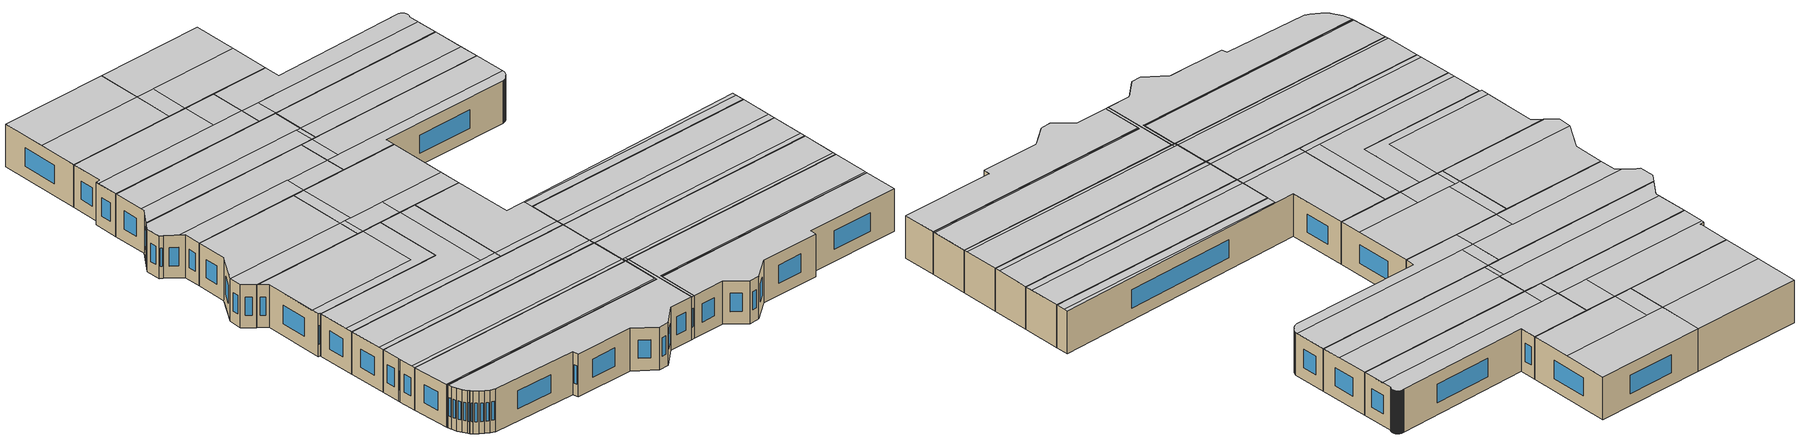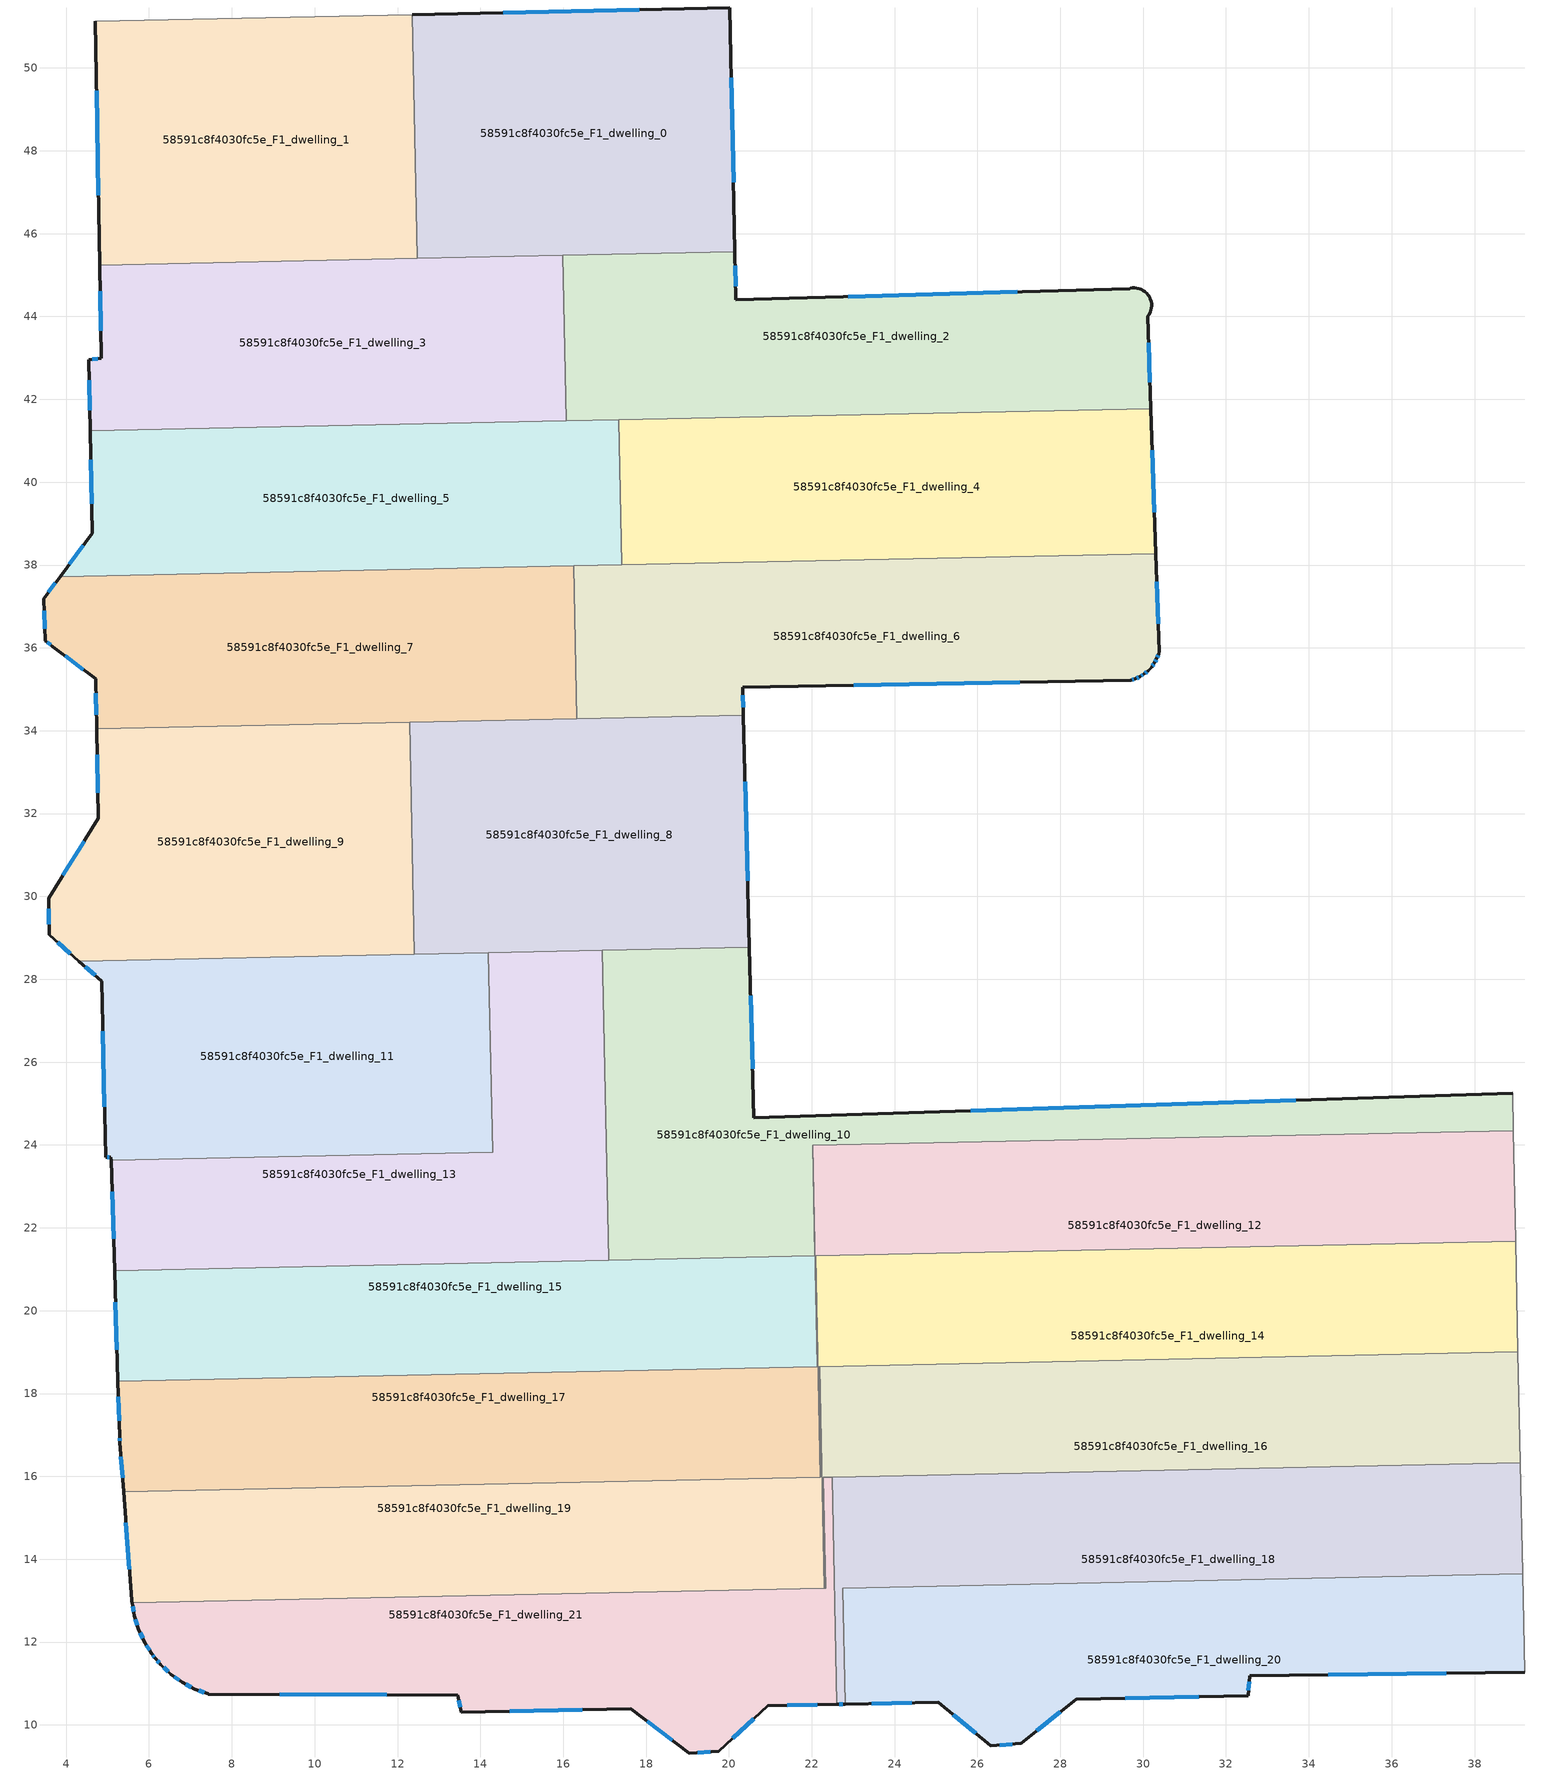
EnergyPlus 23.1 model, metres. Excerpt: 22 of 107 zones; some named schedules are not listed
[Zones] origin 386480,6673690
58591c8f4030fc5e_F1_dwelling_0
 floor to 58591c8f4030fc5e_F0_dwelling_0 (EU_floor_Construction): 20.02,51.45 20.15,45.56 12.48,45.4 12.36,51.29 z3
 wall outside (EU_wall_Construction): 20.15,45.56 20.02,51.45 12.36,51.29 z3:6
 wall to 58591c8f4030fc5e_F1_dwelling_1 (EU_wall_Construction): 12.36,51.29 12.48,45.4 z3:6
 wall to 58591c8f4030fc5e_F1_dwelling_2 (EU_wall_Construction): 15.99,45.47 20.15,45.56 z3:6
 wall to 58591c8f4030fc5e_F1_dwelling_3 (EU_wall_Construction): 12.48,45.4 15.99,45.47 z3:6
 window (EU_Window_Construction): 17.83,51.4 14.55,51.33 / 20.11,47.24 20.06,49.76 z3.86:5.14
 ceiling to 58591c8f4030fc5e_F2_dwelling_0 (EU_floor_Construction): 20.09,48.36 20.02,51.45 12.36,51.29 12.42,48.2 z6
 ceiling to 58591c8f4030fc5e_F2_dwelling_1 (EU_floor_Construction): 20.15,45.56 20.09,48.36 13.7,48.23 13.75,45.43 z6
 ceiling to 58591c8f4030fc5e_F2_dwelling_2 (EU_floor_Construction): 13.75,45.43 13.7,48.23 12.42,48.2 12.48,45.4 z6
58591c8f4030fc5e_F1_dwelling_1
 floor to 58591c8f4030fc5e_F0_dwelling_1 (EU_floor_Construction): 12.36,51.29 12.48,45.4 4.81,45.24 4.7,51.13 z3
 wall outside (EU_wall_Construction): 4.7,51.13 4.81,45.24 z3:6
 wall adiabatic (EU_wall_Construction): 12.36,51.29 4.7,51.13 z3:6
 wall to 58591c8f4030fc5e_F1_dwelling_3 (EU_wall_Construction): 4.81,45.24 12.48,45.4 z3:6
 window (EU_Window_Construction): 4.73,49.45 4.78,46.92 z3.86:5.14
 ceiling to 58591c8f4030fc5e_F2_dwelling_0 (EU_floor_Construction): 12.42,48.2 12.36,51.29 4.7,51.13 4.76,48.04 z6
 ceiling to 58591c8f4030fc5e_F2_dwelling_2 (EU_floor_Construction): 12.48,45.4 12.42,48.2 4.76,48.04 4.81,45.24 z6
58591c8f4030fc5e_F1_dwelling_10
 floor to 58591c8f4030fc5e_F0_dwelling_10 (EU_floor_Construction): 38.92,25.25 38.94,24.34 22.02,23.99 22.07,21.32 17.1,21.22 16.95,28.7 20.5,28.78 20.6,24.66 z3
 wall outside (EU_wall_Construction): 38.92,25.25 20.6,24.66 20.5,28.78 z3:6
 wall adiabatic (EU_wall_Construction): 38.94,24.34 38.92,25.25 z3:6
 wall to 58591c8f4030fc5e_F1_dwelling_15 (EU_wall_Construction): 17.1,21.22 22.07,21.32 22.02,23.99 z3:6
 wall to 58591c8f4030fc5e_F1_dwelling_13 (EU_wall_Construction): 16.95,28.7 17.1,21.22 z3:6
 wall to 58591c8f4030fc5e_F1_dwelling_12 (EU_wall_Construction): 22.02,23.99 38.94,24.34 z3:6
 wall to 58591c8f4030fc5e_F1_dwelling_8 (EU_wall_Construction): 20.5,28.78 16.95,28.7 z3:6
 window (EU_Window_Construction): 33.69,25.08 25.84,24.83 / 20.57,25.83 20.53,27.6 z3.86:5.14
 ceiling to 58591c8f4030fc5e_F2_dwelling_9 (EU_floor_Construction): 38.92,24.97 38.92,25.25 20.6,24.66 20.5,28.78 16.95,28.7 17.09,21.73 22.05,21.83 21.99,24.62 z6
 ceiling to 58591c8f4030fc5e_F2_dwelling_11 (EU_floor_Construction): 38.94,24.34 38.92,24.97 22,24.62 22.03,23.39 22.02,23.99 z6
 ceiling to 58591c8f4030fc5e_F2_dwelling_14 (EU_floor_Construction): 22.07,21.32 22,24.62 21.99,24.62 22.05,21.83 17.09,21.73 17.1,21.22 z6
58591c8f4030fc5e_F1_dwelling_11
 floor to 58591c8f4030fc5e_F0_dwelling_11 (EU_floor_Construction): 14.2,28.64 14.3,23.83 5.09,23.64 5.08,23.7 4.95,23.71 4.86,27.95 4.31,28.44 z3
 wall outside (EU_wall_Construction): 4.31,28.44 4.86,27.95 4.95,23.71 5.08,23.7 5.09,23.64 z3:6
 wall to 58591c8f4030fc5e_F1_dwelling_13 (EU_wall_Construction): 5.09,23.64 14.3,23.83 14.2,28.64 z3:6
 wall to 58591c8f4030fc5e_F1_dwelling_9 (EU_wall_Construction): 12.41,28.61 4.31,28.44 z3:6
 wall to 58591c8f4030fc5e_F1_dwelling_8 (EU_wall_Construction): 14.2,28.64 12.41,28.61 z3:6
 window (EU_Window_Construction): 4.99,23.71 5.05,23.7 / 4.89,26.74 4.93,24.92 / 4.47,28.3 4.7,28.09 z3.86:5.14
 ceiling to 58591c8f4030fc5e_F2_dwelling_10 (EU_floor_Construction): 12.88,24.43 12.79,28.62 4.31,28.44 4.86,27.95 4.94,24.27 z6
 ceiling to 58591c8f4030fc5e_F2_dwelling_12 (EU_floor_Construction): 14.3,23.83 14.2,28.64 12.79,28.62 12.88,24.43 4.94,24.27 4.95,23.71 5.08,23.7 5.09,23.64 z6
58591c8f4030fc5e_F1_dwelling_12
 floor to 58591c8f4030fc5e_F0_dwelling_12 (EU_floor_Construction): 38.94,24.34 38.99,21.67 22.09,21.32 22.14,18.65 22.03,23.99 z3
 wall to 58591c8f4030fc5e_F1_dwelling_17 (EU_wall_Construction): 22.14,18.65 22.09,21.32 22.1,21.32 z3:6
 wall to 58591c8f4030fc5e_F1_dwelling_15 (EU_wall_Construction): 22.03,23.99 22.14,18.65 z3:6
 wall adiabatic (EU_wall_Construction): 38.99,21.67 38.94,24.34 z3:6
 wall to 58591c8f4030fc5e_F1_dwelling_14 (EU_wall_Construction): 22.1,21.32 38.99,21.67 z3:6
 ceiling to 58591c8f4030fc5e_F2_dwelling_11 (EU_floor_Construction): 38.98,22.18 38.94,24.34 22.03,23.99 22.13,19.03 22.1,20.43 22.08,21.83 z6
 ceiling to 58591c8f4030fc5e_F2_dwelling_13 (EU_floor_Construction): 38.99,21.67 38.98,22.18 22.09,21.83 22.1,21.32 z6
58591c8f4030fc5e_F1_dwelling_13
 floor to 58591c8f4030fc5e_F0_dwelling_13 (EU_floor_Construction): 16.95,28.7 17.1,21.22 5.17,20.97 5.09,23.64 14.3,23.83 14.2,28.64 z3
 wall outside (EU_wall_Construction): 5.09,23.64 5.17,20.97 z3:6
 wall to 58591c8f4030fc5e_F1_dwelling_15 (EU_wall_Construction): 5.17,20.97 17.1,21.22 z3:6
 wall to 58591c8f4030fc5e_F1_dwelling_8 (EU_wall_Construction): 16.95,28.7 14.2,28.64 z3:6
 window (EU_Window_Construction): 5.11,22.87 5.14,21.73 z3.86:5.14
 ceiling to 58591c8f4030fc5e_F2_dwelling_12 (EU_floor_Construction): 15.92,21.7 15.78,28.68 14.2,28.64 14.3,23.83 5.09,23.64 5.15,21.48 z6
 ceiling to 58591c8f4030fc5e_F2_dwelling_9 (EU_floor_Construction): 17.09,21.73 16.95,28.7 15.78,28.68 15.92,21.7 z6
 ceiling to 58591c8f4030fc5e_F2_dwelling_14 (EU_floor_Construction): 17.1,21.22 17.09,21.73 5.15,21.48 5.17,20.97 z6
58591c8f4030fc5e_F1_dwelling_14
 floor to 58591c8f4030fc5e_F0_dwelling_14 (EU_floor_Construction): 38.99,21.67 39.05,19 22.2,18.65 22.16,18.65 22.21,15.98 22.1,21.32 z3
 wall to 58591c8f4030fc5e_F1_dwelling_16 (EU_wall_Construction): 22.2,18.65 39.05,19 z3:6
 wall to 58591c8f4030fc5e_F1_dwelling_19 (EU_wall_Construction): 22.22,15.98 22.16,18.65 22.2,18.65 z3:6
 wall to 58591c8f4030fc5e_F1_dwelling_17 (EU_wall_Construction): 22.1,21.32 22.21,15.98 z3:6
 wall adiabatic (EU_wall_Construction): 39.05,19 38.99,21.67 z3:6
 ceiling to 58591c8f4030fc5e_F2_dwelling_13 (EU_floor_Construction): 39.04,19.38 38.99,21.67 22.1,21.32 22.19,17 22.19,17.34 22.15,19.03 z6
 ceiling to 58591c8f4030fc5e_F2_dwelling_15 (EU_floor_Construction): 39.05,19 39.04,19.38 22.18,19.03 22.19,18.65 z6
 ceiling to 58591c8f4030fc5e_F2_dwelling_18 (EU_floor_Construction): 22.19,17.34 22.16,18.65 22.19,18.65 22.18,19.03 22.15,19.03 z6
58591c8f4030fc5e_F1_dwelling_15
 floor to 58591c8f4030fc5e_F0_dwelling_15 (EU_floor_Construction): 22.02,23.99 22.14,18.65 5.25,18.3 5.17,20.97 22.07,21.32 z3
 wall outside (EU_wall_Construction): 5.17,20.97 5.25,18.3 z3:6
 wall to 58591c8f4030fc5e_F1_dwelling_17 (EU_wall_Construction): 5.25,18.3 22.14,18.65 z3:6
 window (EU_Window_Construction): 5.19,20.21 5.23,19.06 z3.86:5.14
 ceiling to 58591c8f4030fc5e_F2_dwelling_14 (EU_floor_Construction): 22.12,19.03 22.07,21.32 5.17,20.97 5.24,18.68 z6
 ceiling adiabatic (EU_roof_Construction): 22.14,18.65 22.12,19.03 5.24,18.68 5.25,18.3 z6
58591c8f4030fc5e_F1_dwelling_16
 floor to 58591c8f4030fc5e_F0_dwelling_16 (EU_floor_Construction): 39.05,19 39.1,16.33 22.28,15.98 22.34,13.3 22.31,13.3 22.2,18.65 z3
 wall to 58591c8f4030fc5e_F1_dwelling_21 (EU_wall_Construction): 22.31,13.3 22.34,13.3 22.28,15.98 22.49,15.98 z3:6
 wall to 58591c8f4030fc5e_F1_dwelling_19 (EU_wall_Construction): 22.2,18.65 22.31,13.3 z3:6
 wall adiabatic (EU_wall_Construction): 39.1,16.33 39.05,19 z3:6
 wall to 58591c8f4030fc5e_F1_dwelling_18 (EU_wall_Construction): 22.49,15.98 39.1,16.33 z3:6
 ceiling to 58591c8f4030fc5e_F2_dwelling_15 (EU_floor_Construction): 39.1,16.58 39.05,19 22.2,18.65 22.3,13.42 22.33,13.42 22.27,16.24 z6
 ceiling to 58591c8f4030fc5e_F2_dwelling_17 (EU_floor_Construction): 39.1,16.33 39.1,16.58 22.47,16.24 22.48,15.98 z6
 ceiling to 58591c8f4030fc5e_F2_dwelling_20 (EU_floor_Construction): 22.34,13.3 22.28,15.98 22.48,15.98 22.47,16.24 22.27,16.24 22.33,13.42 22.3,13.42 22.31,13.3 z6
58591c8f4030fc5e_F1_dwelling_17
 floor to 58591c8f4030fc5e_F0_dwelling_17 (EU_floor_Construction): 22.1,21.32 22.21,15.98 5.39,15.63 5.3,16.82 5.29,16.96 5.25,18.3 22.14,18.65 22.09,21.32 z3
 wall outside (EU_wall_Construction): 5.25,18.3 5.29,16.96 5.3,16.82 5.39,15.63 z3:6
 wall to 58591c8f4030fc5e_F1_dwelling_19 (EU_wall_Construction): 5.39,15.63 22.21,15.98 z3:6
 window (EU_Window_Construction): 5.32,16.48 5.36,15.97 / 5.29,16.92 5.3,16.86 / 5.26,17.92 5.28,17.35 z3.86:5.14
 ceiling to 58591c8f4030fc5e_F2_dwelling_16 (EU_floor_Construction): 22.2,16.23 22.09,21.32 22.14,18.65 5.25,18.3 5.3,16.82 5.37,15.88 z6
 ceiling to 58591c8f4030fc5e_F2_dwelling_18 (EU_floor_Construction): 22.21,15.98 22.2,16.23 5.37,15.88 5.39,15.63 z6
 roof outside (EU_roof_Construction): 22.2,16.23 22.1,21.32 22.09,21.32 z6
58591c8f4030fc5e_F1_dwelling_18
 floor to 58591c8f4030fc5e_F0_dwelling_18 (EU_floor_Construction): 39.1,16.33 39.16,13.65 22.74,13.3 22.8,10.5 22.6,10.5 22.49,15.98 z3
 wall outside (EU_wall_Construction): 22.6,10.5 22.8,10.5 z3:6
 wall to 58591c8f4030fc5e_F1_dwelling_20 (EU_wall_Construction): 22.8,10.5 22.74,13.3 39.16,13.65 z3:6
 wall to 58591c8f4030fc5e_F1_dwelling_21 (EU_wall_Construction): 22.49,15.98 22.6,10.5 z3:6
 wall adiabatic (EU_wall_Construction): 39.16,13.65 39.1,16.33 z3:6
 window (EU_Window_Construction): 22.66,10.5 22.75,10.5 z3.86:5.14
 ceiling to 58591c8f4030fc5e_F2_dwelling_17 (EU_floor_Construction): 39.16,13.78 39.1,16.33 22.49,15.98 22.6,10.5 22.66,10.5 22.79,10.5 22.72,13.43 z6
 ceiling to 58591c8f4030fc5e_F2_dwelling_19 (EU_floor_Construction): 39.16,13.65 39.16,13.78 22.72,13.43 22.79,10.5 22.8,10.5 22.74,13.3 z6
58591c8f4030fc5e_F1_dwelling_19
 floor to 58591c8f4030fc5e_F0_dwelling_19 (EU_floor_Construction): 22.2,18.65 22.31,13.3 5.59,12.95 5.59,12.98 5.59,13.01 5.39,15.63 22.22,15.98 22.16,18.65 z3
 wall outside (EU_wall_Construction): 5.39,15.63 5.59,13.01 5.59,12.98 5.59,12.95 z3:6
 wall to 58591c8f4030fc5e_F1_dwelling_21 (EU_wall_Construction): 5.59,12.95 22.31,13.3 z3:6
 window (EU_Window_Construction): 5.44,14.88 5.53,13.76 z3.86:5.14
 ceiling to 58591c8f4030fc5e_F2_dwelling_18 (EU_floor_Construction): 22.3,13.42 22.19,18.65 22.16,18.65 22.22,15.98 5.39,15.63 5.58,13.08 z6
 ceiling to 58591c8f4030fc5e_F2_dwelling_20 (EU_floor_Construction): 22.31,13.3 22.3,13.42 5.58,13.08 5.59,13.01 5.59,12.98 5.59,12.95 z6
58591c8f4030fc5e_F1_dwelling_2
 floor to 58591c8f4030fc5e_F0_dwelling_2 (EU_floor_Construction): 29.91,44.67 29.96,44.65 30.01,44.63 30.05,44.59 30.09,44.56 30.12,44.51 30.14,44.5 30.15,44.47 30.18,44.42 30.19,44.37 30.2,44.31 30.2,44.26 30.2,44.2 30.19,44.15 30.17,44.1 30.14,44.05 30.11,44 30.18,41.78 16.07,41.48 15.99,45.47 20.15,45.56 20.17,44.4 29.67,44.67 29.69,44.68 29.74,44.69 29.8,44.69 29.85,44.68 z3
 wall outside (EU_wall_Construction): 30.18,41.78 30.11,44 30.14,44.05 30.17,44.1 30.19,44.15 30.2,44.2 30.2,44.26 30.2,44.31 30.19,44.37 30.18,44.42 30.15,44.47 30.14,44.5 30.12,44.51 30.09,44.56 30.05,44.59 30.01,44.63 29.96,44.65 29.91,44.67 29.85,44.68 29.8,44.69 29.74,44.69 29.69,44.68 29.67,44.67 20.17,44.4 20.15,45.56 z3:6
 wall to 58591c8f4030fc5e_F1_dwelling_3 (EU_wall_Construction): 15.99,45.47 16.07,41.48 z3:6
 wall to 58591c8f4030fc5e_F1_dwelling_4 (EU_wall_Construction): 17.34,41.51 30.18,41.78 z3:6
 wall to 58591c8f4030fc5e_F1_dwelling_5 (EU_wall_Construction): 16.07,41.48 17.34,41.51 z3:6
 window (EU_Window_Construction): 26.96,44.6 22.89,44.48 / 30.16,42.41 30.13,43.37 / 20.16,44.73 20.15,45.23 z3.86:5.14
 ceiling to 58591c8f4030fc5e_F2_dwelling_1 (EU_floor_Construction): 30.13,43.29 30.11,44 30.14,44.05 30.17,44.1 30.19,44.15 30.2,44.2 30.2,44.26 30.2,44.31 30.19,44.37 30.18,44.42 30.15,44.47 30.14,44.5 30.12,44.51 30.09,44.56 30.05,44.59 30.01,44.63 29.96,44.65 29.91,44.67 29.85,44.68 29.8,44.69 29.74,44.69 29.69,44.68 29.67,44.67 20.17,44.4 20.15,45.56 15.99,45.47 16.04,43 z6
 ceiling to 58591c8f4030fc5e_F2_dwelling_3 (EU_floor_Construction): 30.18,41.78 30.13,43.29 17.36,43.02 17.39,41.51 z6
 ceiling to 58591c8f4030fc5e_F2_dwelling_4 (EU_floor_Construction): 17.39,41.51 17.36,43.02 16.04,43 16.07,41.48 z6
58591c8f4030fc5e_F1_dwelling_20
 floor to 58591c8f4030fc5e_F0_dwelling_20 (EU_floor_Construction): 39.16,13.65 39.21,11.28 32.57,11.18 32.53,10.7 28.39,10.62 27.05,9.55 26.33,9.5 25.06,10.55 22.8,10.5 22.74,13.3 z3
 wall outside (EU_wall_Construction): 22.8,10.5 25.06,10.55 26.33,9.5 27.05,9.55 28.39,10.62 32.53,10.7 32.57,11.18 39.21,11.28 z3:6
 wall adiabatic (EU_wall_Construction): 39.21,11.28 39.16,13.65 z3:6
 window (EU_Window_Construction): 34.47,11.21 37.31,11.25 / 32.54,10.84 32.56,11.05 / 29.57,10.64 31.35,10.68 / 27.43,9.86 28,10.31 / 26.53,9.51 26.85,9.54 / 25.42,10.25 25.96,9.8 / 23.45,10.52 24.41,10.54 z3.86:5.14
 ceiling to 58591c8f4030fc5e_F2_dwelling_19 (EU_floor_Construction): 39.21,11.28 39.16,13.65 22.74,13.3 22.8,10.5 25.06,10.55 26.33,9.5 27.05,9.55 28.39,10.62 32.53,10.7 32.57,11.18 z6
58591c8f4030fc5e_F1_dwelling_21
 floor to 58591c8f4030fc5e_F0_dwelling_21 (EU_floor_Construction): 22.49,15.98 22.6,10.5 20.93,10.46 19.75,9.36 19.04,9.32 17.63,10.39 13.53,10.31 13.46,10.72 7.43,10.75 7.11,10.87 6.81,11.03 6.53,11.22 6.28,11.46 6.16,11.59 6.15,11.61 6.07,11.72 5.89,12.01 5.74,12.32 5.64,12.64 5.59,12.95 22.34,13.3 22.28,15.98 z3
 wall outside (EU_wall_Construction): 5.59,12.95 5.64,12.64 5.74,12.32 5.89,12.01 6.07,11.72 6.15,11.61 6.16,11.59 6.28,11.46 6.53,11.22 6.81,11.03 7.11,10.87 7.43,10.75 13.46,10.72 13.53,10.31 17.63,10.39 19.04,9.32 19.75,9.36 20.93,10.46 22.6,10.5 z3:6
 window (EU_Window_Construction): 5.61,12.86 5.63,12.73 / 21.41,10.47 22.13,10.49 / 20.09,9.68 20.6,10.15 / 19.24,9.33 19.55,9.35 / 18.03,10.09 18.64,9.63 / 14.7,10.33 16.46,10.37 / 13.48,10.6 13.51,10.43 / 9.15,10.74 11.73,10.73 / 7.2,10.83 7.34,10.78 / 6.89,10.98 7.02,10.91 / 6.61,11.17 6.73,11.08 / 6.35,11.39 6.46,11.29 / 6.19,11.55 6.25,11.49 / 6.09,11.69 6.13,11.64 / 5.94,11.92 6.01,11.8 / 5.78,12.23 5.84,12.09 / 5.67,12.55 5.72,12.41 z3.86:5.14
 ceiling to 58591c8f4030fc5e_F2_dwelling_20 (EU_floor_Construction): 22.59,10.5 22.48,15.98 22.28,15.98 22.34,13.3 5.59,12.95 5.64,12.64 5.74,12.32 5.89,12.01 6.07,11.72 6.16,11.59 6.28,11.46 6.53,11.22 6.81,11.03 7.11,10.87 7.43,10.75 13.46,10.72 13.53,10.31 17.63,10.39 19.04,9.32 19.75,9.36 20.93,10.46 z6
 ceiling to 58591c8f4030fc5e_F2_dwelling_17 (EU_floor_Construction): 22.6,10.5 22.49,15.98 22.48,15.98 22.59,10.5 z6
58591c8f4030fc5e_F1_dwelling_3
 floor to 58591c8f4030fc5e_F0_dwelling_3 (EU_floor_Construction): 15.99,45.47 16.07,41.48 4.59,41.24 4.55,42.95 4.85,42.99 4.85,43.01 4.81,45.24 z3
 wall outside (EU_wall_Construction): 4.81,45.24 4.85,43.01 4.85,42.99 4.55,42.95 4.59,41.24 z3:6
 wall to 58591c8f4030fc5e_F1_dwelling_5 (EU_wall_Construction): 4.59,41.24 16.07,41.48 z3:6
 window (EU_Window_Construction): 4.82,44.6 4.84,43.65 / 4.56,42.47 4.57,41.73 / 4.77,42.98 4.64,42.97 z3.86:5.14
 ceiling to 58591c8f4030fc5e_F2_dwelling_4 (EU_floor_Construction): 16.07,41.48 16.04,43 4.55,42.76 4.59,41.24 z6
 ceiling to 58591c8f4030fc5e_F2_dwelling_2 (EU_floor_Construction): 13.8,42.95 13.75,45.43 4.81,45.24 4.85,43.01 4.85,42.99 4.55,42.95 4.55,42.76 z6
 ceiling to 58591c8f4030fc5e_F2_dwelling_1 (EU_floor_Construction): 16.04,43 15.99,45.47 13.75,45.43 13.8,42.95 z6
58591c8f4030fc5e_F1_dwelling_4
 floor to 58591c8f4030fc5e_F0_dwelling_4 (EU_floor_Construction): 30.18,41.78 30.31,38.27 17.41,38 17.34,41.51 z3
 wall outside (EU_wall_Construction): 30.31,38.27 30.18,41.78 z3:6
 wall to 58591c8f4030fc5e_F1_dwelling_5 (EU_wall_Construction): 17.34,41.51 17.41,38 z3:6
 wall to 58591c8f4030fc5e_F1_dwelling_6 (EU_wall_Construction): 17.41,38 30.31,38.27 z3:6
 window (EU_Window_Construction): 30.27,39.27 30.22,40.78 z3.86:5.14
 ceiling to 58591c8f4030fc5e_F2_dwelling_3 (EU_floor_Construction): 30.26,39.6 30.18,41.78 17.39,41.51 17.43,39.33 z6
 ceiling to 58591c8f4030fc5e_F2_dwelling_5 (EU_floor_Construction): 30.31,38.27 30.26,39.6 17.43,39.33 17.38,39.33 17.41,38 z6
 ceiling to 58591c8f4030fc5e_F2_dwelling_4 (EU_floor_Construction): 17.43,39.33 17.39,41.51 17.34,41.51 17.38,39.33 z6
58591c8f4030fc5e_F1_dwelling_5
 floor to 58591c8f4030fc5e_F0_dwelling_5 (EU_floor_Construction): 17.34,41.51 17.41,38 3.85,37.72 4.64,38.77 4.59,41.24 z3
 wall outside (EU_wall_Construction): 4.59,41.24 4.64,38.77 3.85,37.72 z3:6
 wall to 58591c8f4030fc5e_F1_dwelling_7 (EU_wall_Construction): 3.85,37.72 16.25,37.98 z3:6
 wall to 58591c8f4030fc5e_F1_dwelling_6 (EU_wall_Construction): 16.25,37.98 17.41,38 z3:6
 window (EU_Window_Construction): 4.41,38.47 4.08,38.02 / 4.6,40.54 4.62,39.48 z3.86:5.14
 ceiling to 58591c8f4030fc5e_F2_dwelling_6 (EU_floor_Construction): 17.11,38 17.08,39.32 4.63,39.06 4.64,38.77 3.86,37.72 z6
 ceiling to 58591c8f4030fc5e_F2_dwelling_4 (EU_floor_Construction): 17.38,39.33 17.34,41.51 4.59,41.24 4.63,39.06 z6
 ceiling to 58591c8f4030fc5e_F2_dwelling_5 (EU_floor_Construction): 17.41,38 17.38,39.33 17.08,39.32 17.11,38 z6
58591c8f4030fc5e_F1_dwelling_6
 floor to 58591c8f4030fc5e_F0_dwelling_6 (EU_floor_Construction): 30.31,38.27 30.39,35.91 30.37,35.86 30.33,35.75 30.27,35.64 30.2,35.54 30.14,35.47 30.12,35.45 30.02,35.37 29.92,35.31 29.81,35.25 29.7,35.22 20.33,35.05 20.35,34.37 16.33,34.29 16.25,37.98 z3
 wall outside (EU_wall_Construction): 20.35,34.37 20.33,35.05 29.7,35.22 29.81,35.25 29.92,35.31 30.02,35.37 30.12,35.45 30.14,35.47 30.2,35.54 30.27,35.64 30.33,35.75 30.37,35.86 30.39,35.91 30.31,38.27 z3:6
 wall to 58591c8f4030fc5e_F1_dwelling_7 (EU_wall_Construction): 16.25,37.98 16.33,34.29 z3:6
 wall to 58591c8f4030fc5e_F1_dwelling_8 (EU_wall_Construction): 16.33,34.29 20.35,34.37 z3:6
 window (EU_Window_Construction): 30.34,35.78 30.36,35.83 / 30.29,35.67 30.31,35.71 / 30.22,35.57 30.25,35.61 / 30.05,35.39 30.09,35.43 / 29.95,35.32 29.99,35.35 / 29.84,35.27 29.89,35.29 / 29.73,35.23 29.78,35.25 / 23.01,35.1 27.03,35.17 / 20.35,34.56 20.34,34.85 / 30.36,36.59 30.33,37.6 z3.86:5.14
 ceiling to 58591c8f4030fc5e_F2_dwelling_7 (EU_floor_Construction): 29.92,35.31 30.02,35.37 30.12,35.45 30.14,35.47 30.2,35.54 30.27,35.64 30.33,35.75 30.37,35.86 30.39,35.91 30.38,36.02 16.3,35.72 16.33,34.29 20.35,34.37 20.33,35.05 29.7,35.22 29.81,35.25 z6
 ceiling to 58591c8f4030fc5e_F2_dwelling_6 (EU_floor_Construction): 17.15,35.74 17.11,38 16.25,37.98 16.3,35.72 z6
 ceiling adiabatic (EU_roof_Construction): 30.39,35.91 30.31,38.27 16.25,37.98 17.11,38 17.15,35.74 30.38,36.02 z6
58591c8f4030fc5e_F1_dwelling_7
 floor to 58591c8f4030fc5e_F0_dwelling_7 (EU_floor_Construction): 16.25,37.98 16.33,34.29 4.73,34.04 4.71,35.25 3.68,36.03 3.49,36.17 3.46,37.19 3.85,37.72 z3
 wall outside (EU_wall_Construction): 3.85,37.72 3.46,37.19 3.49,36.17 3.68,36.03 4.71,35.25 4.73,34.04 z3:6
 wall to 58591c8f4030fc5e_F1_dwelling_9 (EU_wall_Construction): 4.73,34.04 12.29,34.2 z3:6
 wall to 58591c8f4030fc5e_F1_dwelling_8 (EU_wall_Construction): 12.29,34.2 16.33,34.28 z3:6
 window (EU_Window_Construction): 4.72,34.91 4.73,34.39 / 3.98,35.81 4.42,35.47 / 3.55,36.13 3.63,36.07 / 3.47,36.9 3.48,36.47 / 3.74,37.57 3.57,37.34 z3.86:5.14
 ceiling to 58591c8f4030fc5e_F2_dwelling_8 (EU_floor_Construction): 13.13,34.22 13.1,35.66 4.41,35.48 4.71,35.25 4.74,34.04 z6
 ceiling to 58591c8f4030fc5e_F2_dwelling_6 (EU_floor_Construction): 16.3,35.72 16.25,37.98 3.86,37.72 3.49,37.23 3.46,37.19 3.49,36.17 3.68,36.03 4.41,35.48 z6
 ceiling to 58591c8f4030fc5e_F2_dwelling_7 (EU_floor_Construction): 16.33,34.29 16.3,35.72 13.1,35.66 13.13,34.22 z6
58591c8f4030fc5e_F1_dwelling_8
 floor to 58591c8f4030fc5e_F0_dwelling_8 (EU_floor_Construction): 20.35,34.37 20.5,28.78 12.41,28.61 12.29,34.2 z3
 wall outside (EU_wall_Construction): 20.5,28.78 20.35,34.37 z3:6
 wall to 58591c8f4030fc5e_F1_dwelling_9 (EU_wall_Construction): 12.29,34.2 12.41,28.61 z3:6
 window (EU_Window_Construction): 20.45,30.37 20.39,32.77 z3.86:5.14
 ceiling to 58591c8f4030fc5e_F2_dwelling_7 (EU_floor_Construction): 20.46,30.32 20.35,34.37 13.13,34.22 13.21,30.17 z6
 ceiling to 58591c8f4030fc5e_F2_dwelling_10 (EU_floor_Construction): 12.79,28.62 12.76,30.16 12.38,30.15 12.41,28.61 z6
 ceiling to 58591c8f4030fc5e_F2_dwelling_9 (EU_floor_Construction): 20.5,28.78 20.46,30.32 15.75,30.22 15.78,28.68 z6
 ceiling to 58591c8f4030fc5e_F2_dwelling_12 (EU_floor_Construction): 15.78,28.68 15.75,30.22 12.76,30.16 12.79,28.62 z6
 ceiling to 58591c8f4030fc5e_F2_dwelling_8 (EU_floor_Construction): 13.21,30.17 13.13,34.22 12.29,34.2 12.38,30.15 z6
58591c8f4030fc5e_F1_dwelling_9
 floor to 58591c8f4030fc5e_F0_dwelling_9 (EU_floor_Construction): 12.29,34.2 12.41,28.61 4.31,28.44 3.59,29.07 3.58,29.96 4.78,31.88 4.73,34.04 z3
 wall outside (EU_wall_Construction): 4.73,34.04 4.78,31.88 3.58,29.96 3.59,29.07 4.31,28.44 z3:6
 window (EU_Window_Construction): 4.44,31.33 3.92,30.51 / 4.75,33.43 4.77,32.5 / 3.79,28.89 4.1,28.62 / 3.58,29.71 3.58,29.32 z3.86:5.14
 ceiling to 58591c8f4030fc5e_F2_dwelling_10 (EU_floor_Construction): 12.41,28.61 12.38,30.15 3.58,29.96 3.59,29.07 4.31,28.44 z6
 ceiling adiabatic (EU_roof_Construction): 12.38,30.15 12.29,34.2 4.73,34.04 4.78,31.88 3.58,29.96 z6
[Building]
EU S2 Campaign: North Axis=0; Terrain=City; Solar Distribution=FullExterior
[Site:Location]
Helsinki-Vantaa.AP: Latitude=60.317; Longitude=24.963; Time Zone=2; Elevation=54.6
[SizingPeriod:WeatherFileDays]
AnnualSizingPeriod: Begin Month=1; Begin Day of Month=1; End Month=12; End Day of Month=31; Day of Week for Start Day=Monday; Use Weather File Daylight Saving Period=No; Use Weather File Rain and Snow Indicators=No
[MATERIAL]
EU_InternalMass_Material: Roughness=MediumRough; Thickness=0.1; Conductivity=1; Density=1800; Specific Heat=900; Thermal Absorptance=0.9; Solar Absorptance=0.7; Visible Absorptance=0.7
[MATERIAL:NOMASS] Roughness=MediumRough; Thermal Absorptance=0.9; Solar Absorptance=0.7; Visible Absorptance=0.7
Name | Thermal Resistance
EU_wall_NoMass | 1.10183
EU_roof_NoMass; EU_floor_NoMass | 1.70606
[WINDOWMATERIAL:SIMPLEGLAZINGSYSTEM]
EU_Window_SimpleGlazing: UFactor=3.11035; Solar Heat Gain Coefficient=0.8; Visible Transmittance=0.8
[CONSTRUCTION]
EU_wall_Construction: EU_wall_NoMass
EU_roof_Construction: EU_roof_NoMass
EU_floor_Construction: EU_floor_NoMass
EU_Window_Construction: EU_Window_SimpleGlazing
EU_InternalMass_Construction: EU_InternalMass_Material
[ZONE] Type=1; Multiplier=1; Ceiling Height=autocalculate; Floor Area=autocalculate; Part of Total Floor Area=Yes
Name | Volume
58591c8f4030fc5e_F1_dwelling_0 | 135.473
58591c8f4030fc5e_F1_dwelling_1 | 135.451
58591c8f4030fc5e_F1_dwelling_10; 58591c8f4030fc5e_F1_dwelling_11 | 135.445
58591c8f4030fc5e_F1_dwelling_12 | 135.464
58591c8f4030fc5e_F1_dwelling_13 | 135.47
58591c8f4030fc5e_F1_dwelling_14 | 135.498
58591c8f4030fc5e_F1_dwelling_15 | 135.404
58591c8f4030fc5e_F1_dwelling_16 | 135.469
58591c8f4030fc5e_F1_dwelling_17 | 135.483
58591c8f4030fc5e_F1_dwelling_18 | 135.465
58591c8f4030fc5e_F1_dwelling_19 | 135.468
58591c8f4030fc5e_F1_dwelling_2 | 135.455
58591c8f4030fc5e_F1_dwelling_20 | 135.456
58591c8f4030fc5e_F1_dwelling_21 | 135.46
58591c8f4030fc5e_F1_dwelling_3 | 135.48
58591c8f4030fc5e_F1_dwelling_4 | 135.494
58591c8f4030fc5e_F1_dwelling_5 | 135.467
58591c8f4030fc5e_F1_dwelling_6 | 135.458
58591c8f4030fc5e_F1_dwelling_7 | 135.475
58591c8f4030fc5e_F1_dwelling_8 | 135.484
58591c8f4030fc5e_F1_dwelling_9 | 135.482
[INTERNALMASS] Construction=EU_InternalMass_Construction
Name | Zone or ZoneList | Surface Area
58591c8f4030fc5e_F1_dwelling_0_EU_InternalMass | 58591c8f4030fc5e_F1_dwelling_0 | 45.1579
58591c8f4030fc5e_F1_dwelling_1_EU_InternalMass | 58591c8f4030fc5e_F1_dwelling_1 | 45.1506
58591c8f4030fc5e_F1_dwelling_2_EU_InternalMass | 58591c8f4030fc5e_F1_dwelling_2 | 45.1519
58591c8f4030fc5e_F1_dwelling_3_EU_InternalMass | 58591c8f4030fc5e_F1_dwelling_3 | 45.1596
58591c8f4030fc5e_F1_dwelling_4_EU_InternalMass | 58591c8f4030fc5e_F1_dwelling_4 | 45.1632
58591c8f4030fc5e_F1_dwelling_5_EU_InternalMass | 58591c8f4030fc5e_F1_dwelling_5 | 45.1564
58591c8f4030fc5e_F1_dwelling_6_EU_InternalMass | 58591c8f4030fc5e_F1_dwelling_6 | 45.1528
58591c8f4030fc5e_F1_dwelling_7_EU_InternalMass | 58591c8f4030fc5e_F1_dwelling_7 | 45.1584
58591c8f4030fc5e_F1_dwelling_8_EU_InternalMass | 58591c8f4030fc5e_F1_dwelling_8 | 45.16
58591c8f4030fc5e_F1_dwelling_9_EU_InternalMass | 58591c8f4030fc5e_F1_dwelling_9 | 45.1608
58591c8f4030fc5e_F1_dwelling_10_EU_InternalMass | 58591c8f4030fc5e_F1_dwelling_10 | 45.1483
58591c8f4030fc5e_F1_dwelling_11_EU_InternalMass | 58591c8f4030fc5e_F1_dwelling_11 | 45.1492
58591c8f4030fc5e_F1_dwelling_12_EU_InternalMass | 58591c8f4030fc5e_F1_dwelling_12 | 45.1557
58591c8f4030fc5e_F1_dwelling_13_EU_InternalMass | 58591c8f4030fc5e_F1_dwelling_13 | 45.1558
58591c8f4030fc5e_F1_dwelling_14_EU_InternalMass | 58591c8f4030fc5e_F1_dwelling_14 | 45.1663
58591c8f4030fc5e_F1_dwelling_15_EU_InternalMass | 58591c8f4030fc5e_F1_dwelling_15 | 45.1535
58591c8f4030fc5e_F1_dwelling_16_EU_InternalMass | 58591c8f4030fc5e_F1_dwelling_16 | 45.1565
58591c8f4030fc5e_F1_dwelling_17_EU_InternalMass | 58591c8f4030fc5e_F1_dwelling_17 | 45.1612
58591c8f4030fc5e_F1_dwelling_18_EU_InternalMass | 58591c8f4030fc5e_F1_dwelling_18 | 45.1557
58591c8f4030fc5e_F1_dwelling_19_EU_InternalMass | 58591c8f4030fc5e_F1_dwelling_19 | 45.156
58591c8f4030fc5e_F1_dwelling_20_EU_InternalMass | 58591c8f4030fc5e_F1_dwelling_20 | 45.1517
58591c8f4030fc5e_F1_dwelling_21_EU_InternalMass | 58591c8f4030fc5e_F1_dwelling_21 | 45.1534
[OTHEREQUIPMENT] Fuel Type=Electricity; Design Level Calculation Method=Watts/Area; Power per Zone Floor Area=1; Fraction Latent=0; Fraction Radiant=0; Fraction Lost=0; Carbon Dioxide Generation Rate=0; EndUse Subcategory=EU_Step8_InternalGains
Name | Zone or ZoneList or Space or SpaceList | Schedule
EU_Step8_InternalGain_58591c8f4030fc5e_F1_dwelling_0_f000 | 58591c8f4030fc5e_F1_dwelling_0 | EU_Step8_GainSchedule_58591c8f4030fc5e_F1_dwelling_0_f000
EU_Step8_InternalGain_58591c8f4030fc5e_F1_dwelling_1_f000 | 58591c8f4030fc5e_F1_dwelling_1 | EU_Step8_GainSchedule_58591c8f4030fc5e_F1_dwelling_1_f000
EU_Step8_InternalGain_58591c8f4030fc5e_F1_dwelling_2_f000 | 58591c8f4030fc5e_F1_dwelling_2 | EU_Step8_GainSchedule_58591c8f4030fc5e_F1_dwelling_2_f000
EU_Step8_InternalGain_58591c8f4030fc5e_F1_dwelling_3_f000 | 58591c8f4030fc5e_F1_dwelling_3 | EU_Step8_GainSchedule_58591c8f4030fc5e_F1_dwelling_3_f000
EU_Step8_InternalGain_58591c8f4030fc5e_F1_dwelling_4_f000 | 58591c8f4030fc5e_F1_dwelling_4 | EU_Step8_GainSchedule_58591c8f4030fc5e_F1_dwelling_4_f000
EU_Step8_InternalGain_58591c8f4030fc5e_F1_dwelling_5_f000 | 58591c8f4030fc5e_F1_dwelling_5 | EU_Step8_GainSchedule_58591c8f4030fc5e_F1_dwelling_5_f000
EU_Step8_InternalGain_58591c8f4030fc5e_F1_dwelling_6_f000 | 58591c8f4030fc5e_F1_dwelling_6 | EU_Step8_GainSchedule_58591c8f4030fc5e_F1_dwelling_6_f000
EU_Step8_InternalGain_58591c8f4030fc5e_F1_dwelling_7_f000 | 58591c8f4030fc5e_F1_dwelling_7 | EU_Step8_GainSchedule_58591c8f4030fc5e_F1_dwelling_7_f000
EU_Step8_InternalGain_58591c8f4030fc5e_F1_dwelling_8_f000 | 58591c8f4030fc5e_F1_dwelling_8 | EU_Step8_GainSchedule_58591c8f4030fc5e_F1_dwelling_8_f000
EU_Step8_InternalGain_58591c8f4030fc5e_F1_dwelling_9_f000 | 58591c8f4030fc5e_F1_dwelling_9 | EU_Step8_GainSchedule_58591c8f4030fc5e_F1_dwelling_9_f000
EU_Step8_InternalGain_58591c8f4030fc5e_F1_dwelling_10_f000 | 58591c8f4030fc5e_F1_dwelling_10 | EU_Step8_GainSchedule_58591c8f4030fc5e_F1_dwelling_10_f000
EU_Step8_InternalGain_58591c8f4030fc5e_F1_dwelling_11_f000 | 58591c8f4030fc5e_F1_dwelling_11 | EU_Step8_GainSchedule_58591c8f4030fc5e_F1_dwelling_11_f000
EU_Step8_InternalGain_58591c8f4030fc5e_F1_dwelling_12_f000 | 58591c8f4030fc5e_F1_dwelling_12 | EU_Step8_GainSchedule_58591c8f4030fc5e_F1_dwelling_12_f000
EU_Step8_InternalGain_58591c8f4030fc5e_F1_dwelling_13_f000 | 58591c8f4030fc5e_F1_dwelling_13 | EU_Step8_GainSchedule_58591c8f4030fc5e_F1_dwelling_13_f000
EU_Step8_InternalGain_58591c8f4030fc5e_F1_dwelling_14_f000 | 58591c8f4030fc5e_F1_dwelling_14 | EU_Step8_GainSchedule_58591c8f4030fc5e_F1_dwelling_14_f000
EU_Step8_InternalGain_58591c8f4030fc5e_F1_dwelling_15_f000 | 58591c8f4030fc5e_F1_dwelling_15 | EU_Step8_GainSchedule_58591c8f4030fc5e_F1_dwelling_15_f000
EU_Step8_InternalGain_58591c8f4030fc5e_F1_dwelling_16_f000 | 58591c8f4030fc5e_F1_dwelling_16 | EU_Step8_GainSchedule_58591c8f4030fc5e_F1_dwelling_16_f000
EU_Step8_InternalGain_58591c8f4030fc5e_F1_dwelling_17_f000 | 58591c8f4030fc5e_F1_dwelling_17 | EU_Step8_GainSchedule_58591c8f4030fc5e_F1_dwelling_17_f000
EU_Step8_InternalGain_58591c8f4030fc5e_F1_dwelling_18_f000 | 58591c8f4030fc5e_F1_dwelling_18 | EU_Step8_GainSchedule_58591c8f4030fc5e_F1_dwelling_18_f000
EU_Step8_InternalGain_58591c8f4030fc5e_F1_dwelling_19_f000 | 58591c8f4030fc5e_F1_dwelling_19 | EU_Step8_GainSchedule_58591c8f4030fc5e_F1_dwelling_19_f000
EU_Step8_InternalGain_58591c8f4030fc5e_F1_dwelling_20_f000 | 58591c8f4030fc5e_F1_dwelling_20 | EU_Step8_GainSchedule_58591c8f4030fc5e_F1_dwelling_20_f000
EU_Step8_InternalGain_58591c8f4030fc5e_F1_dwelling_21_f000 | 58591c8f4030fc5e_F1_dwelling_21 | EU_Step8_GainSchedule_58591c8f4030fc5e_F1_dwelling_21_f000
[ZONEVENTILATION:DESIGNFLOWRATE] Schedule=EU_AlwaysOn; Design Flow Rate Calculation Method=AirChanges/Hour; Air Changes per Hour=0.756316; Ventilation Type=Natural; Fan Pressure Rise=0; Fan Total Efficiency=1; Constant Term Coefficient=1; Temperature Term Coefficient=0; Velocity Term Coefficient=0; Velocity Squared Term Coefficient=0; Minimum Indoor Temperature=-100; Maximum Indoor Temperature=100; Delta Temperature=-100; Minimum Outdoor Temperature=-100; Maximum Outdoor Temperature=100; Maximum Wind Speed=40
Name | Zone or ZoneList or Space or SpaceList
EU_ConstantAir_58591c8f4030fc5e_F1_dwelling_0 | 58591c8f4030fc5e_F1_dwelling_0
EU_ConstantAir_58591c8f4030fc5e_F1_dwelling_1 | 58591c8f4030fc5e_F1_dwelling_1
EU_ConstantAir_58591c8f4030fc5e_F1_dwelling_2 | 58591c8f4030fc5e_F1_dwelling_2
EU_ConstantAir_58591c8f4030fc5e_F1_dwelling_3 | 58591c8f4030fc5e_F1_dwelling_3
EU_ConstantAir_58591c8f4030fc5e_F1_dwelling_4 | 58591c8f4030fc5e_F1_dwelling_4
EU_ConstantAir_58591c8f4030fc5e_F1_dwelling_5 | 58591c8f4030fc5e_F1_dwelling_5
EU_ConstantAir_58591c8f4030fc5e_F1_dwelling_6 | 58591c8f4030fc5e_F1_dwelling_6
EU_ConstantAir_58591c8f4030fc5e_F1_dwelling_7 | 58591c8f4030fc5e_F1_dwelling_7
EU_ConstantAir_58591c8f4030fc5e_F1_dwelling_8 | 58591c8f4030fc5e_F1_dwelling_8
EU_ConstantAir_58591c8f4030fc5e_F1_dwelling_9 | 58591c8f4030fc5e_F1_dwelling_9
EU_ConstantAir_58591c8f4030fc5e_F1_dwelling_10 | 58591c8f4030fc5e_F1_dwelling_10
EU_ConstantAir_58591c8f4030fc5e_F1_dwelling_11 | 58591c8f4030fc5e_F1_dwelling_11
EU_ConstantAir_58591c8f4030fc5e_F1_dwelling_12 | 58591c8f4030fc5e_F1_dwelling_12
EU_ConstantAir_58591c8f4030fc5e_F1_dwelling_13 | 58591c8f4030fc5e_F1_dwelling_13
EU_ConstantAir_58591c8f4030fc5e_F1_dwelling_14 | 58591c8f4030fc5e_F1_dwelling_14
EU_ConstantAir_58591c8f4030fc5e_F1_dwelling_15 | 58591c8f4030fc5e_F1_dwelling_15
EU_ConstantAir_58591c8f4030fc5e_F1_dwelling_16 | 58591c8f4030fc5e_F1_dwelling_16
EU_ConstantAir_58591c8f4030fc5e_F1_dwelling_17 | 58591c8f4030fc5e_F1_dwelling_17
EU_ConstantAir_58591c8f4030fc5e_F1_dwelling_18 | 58591c8f4030fc5e_F1_dwelling_18
EU_ConstantAir_58591c8f4030fc5e_F1_dwelling_19 | 58591c8f4030fc5e_F1_dwelling_19
EU_ConstantAir_58591c8f4030fc5e_F1_dwelling_20 | 58591c8f4030fc5e_F1_dwelling_20
EU_ConstantAir_58591c8f4030fc5e_F1_dwelling_21 | 58591c8f4030fc5e_F1_dwelling_21
[HVACTEMPLATE:ZONE:IDEALLOADSAIRSYSTEM] System Availability Schedule=EU_AlwaysOn; Maximum Heating Supply Air Temperature=50; Minimum Cooling Supply Air Temperature=13; Maximum Heating Supply Air Humidity Ratio=0.0156; Minimum Cooling Supply Air Humidity Ratio=0.0077; Heating Limit=NoLimit; Cooling Limit=NoLimit; Heating Availability Schedule=EU_AlwaysOn; Cooling Availability Schedule=EU_CoolingOff; Dehumidification Control Type=ConstantSensibleHeatRatio; Cooling Sensible Heat Ratio=0.7; Dehumidification Setpoint=60; Humidification Control Type=None; Humidification Setpoint=30; Outdoor Air Method=None; Outdoor Air Flow Rate per Person=0.00944; Outdoor Air Flow Rate per Zone Floor Area=0; Outdoor Air Flow Rate per Zone=0; Demand Controlled Ventilation Type=None; Outdoor Air Economizer Type=NoEconomizer; Heat Recovery Type=None; Sensible Heat Recovery Effectiveness=0.7; Latent Heat Recovery Effectiveness=0.65
Name | Template Thermostat
58591c8f4030fc5e_F1_dwelling_0 | EU_HeatOnly_58591c8f4030fc5e_F1_dwelling_0
58591c8f4030fc5e_F1_dwelling_1 | EU_HeatOnly_58591c8f4030fc5e_F1_dwelling_1
58591c8f4030fc5e_F1_dwelling_2 | EU_HeatOnly_58591c8f4030fc5e_F1_dwelling_2
58591c8f4030fc5e_F1_dwelling_3 | EU_HeatOnly_58591c8f4030fc5e_F1_dwelling_3
58591c8f4030fc5e_F1_dwelling_4 | EU_HeatOnly_58591c8f4030fc5e_F1_dwelling_4
58591c8f4030fc5e_F1_dwelling_5 | EU_HeatOnly_58591c8f4030fc5e_F1_dwelling_5
58591c8f4030fc5e_F1_dwelling_6 | EU_HeatOnly_58591c8f4030fc5e_F1_dwelling_6
58591c8f4030fc5e_F1_dwelling_7 | EU_HeatOnly_58591c8f4030fc5e_F1_dwelling_7
58591c8f4030fc5e_F1_dwelling_8 | EU_HeatOnly_58591c8f4030fc5e_F1_dwelling_8
58591c8f4030fc5e_F1_dwelling_9 | EU_HeatOnly_58591c8f4030fc5e_F1_dwelling_9
58591c8f4030fc5e_F1_dwelling_10 | EU_HeatOnly_58591c8f4030fc5e_F1_dwelling_10
58591c8f4030fc5e_F1_dwelling_11 | EU_HeatOnly_58591c8f4030fc5e_F1_dwelling_11
58591c8f4030fc5e_F1_dwelling_12 | EU_HeatOnly_58591c8f4030fc5e_F1_dwelling_12
58591c8f4030fc5e_F1_dwelling_13 | EU_HeatOnly_58591c8f4030fc5e_F1_dwelling_13
58591c8f4030fc5e_F1_dwelling_14 | EU_HeatOnly_58591c8f4030fc5e_F1_dwelling_14
58591c8f4030fc5e_F1_dwelling_15 | EU_HeatOnly_58591c8f4030fc5e_F1_dwelling_15
58591c8f4030fc5e_F1_dwelling_16 | EU_HeatOnly_58591c8f4030fc5e_F1_dwelling_16
58591c8f4030fc5e_F1_dwelling_17 | EU_HeatOnly_58591c8f4030fc5e_F1_dwelling_17
58591c8f4030fc5e_F1_dwelling_18 | EU_HeatOnly_58591c8f4030fc5e_F1_dwelling_18
58591c8f4030fc5e_F1_dwelling_19 | EU_HeatOnly_58591c8f4030fc5e_F1_dwelling_19
58591c8f4030fc5e_F1_dwelling_20 | EU_HeatOnly_58591c8f4030fc5e_F1_dwelling_20
58591c8f4030fc5e_F1_dwelling_21 | EU_HeatOnly_58591c8f4030fc5e_F1_dwelling_21
[SIZING:ZONE] Zone Cooling Design Supply Air Temperature Input Method=SupplyAirTemperature; Zone Cooling Design Supply Air Temperature=13; Zone Heating Design Supply Air Temperature Input Method=SupplyAirTemperature; Zone Heating Design Supply Air Temperature=50; Zone Cooling Design Supply Air Humidity Ratio=0.008; Zone Heating Design Supply Air Humidity Ratio=0.008; Cooling Design Air Flow Method=DesignDay; Cooling Design Air Flow Rate=0; Cooling Minimum Air Flow per Zone Floor Area=0.000762; Cooling Minimum Air Flow=0; Cooling Minimum Air Flow Fraction=0.2; Heating Design Air Flow Method=DesignDay; Heating Design Air Flow Rate=0; Heating Maximum Air Flow per Zone Floor Area=0.002032; Heating Maximum Air Flow=0.141576; Heating Maximum Air Flow Fraction=0.3; Account for Dedicated Outdoor Air System=No; Dedicated Outdoor Air System Control Strategy=NeutralSupplyAir; Dedicated Outdoor Air Low Setpoint Temperature for Design=autosize; Dedicated Outdoor Air High Setpoint Temperature for Design=autosize; Zone Load Sizing Method=Sensible Load Only No Latent Load; Zone Latent Cooling Design Supply Air Humidity Ratio Input Method=HumidityRatioDifference; Zone Cooling Design Supply Air Humidity Ratio Difference=0.005; Zone Latent Heating Design Supply Air Humidity Ratio Input Method=HumidityRatioDifference; Zone Humidification Design Supply Air Humidity Ratio Difference=0.005
58591c8f4030fc5e_F1_dwelling_0; 58591c8f4030fc5e_F1_dwelling_1; 58591c8f4030fc5e_F1_dwelling_2; 58591c8f4030fc5e_F1_dwelling_3; 58591c8f4030fc5e_F1_dwelling_4; 58591c8f4030fc5e_F1_dwelling_5; 58591c8f4030fc5e_F1_dwelling_6; 58591c8f4030fc5e_F1_dwelling_7; 58591c8f4030fc5e_F1_dwelling_8; 58591c8f4030fc5e_F1_dwelling_9; 58591c8f4030fc5e_F1_dwelling_10; 58591c8f4030fc5e_F1_dwelling_11; 58591c8f4030fc5e_F1_dwelling_12; 58591c8f4030fc5e_F1_dwelling_13; 58591c8f4030fc5e_F1_dwelling_14; 58591c8f4030fc5e_F1_dwelling_15; 58591c8f4030fc5e_F1_dwelling_16; 58591c8f4030fc5e_F1_dwelling_17; 58591c8f4030fc5e_F1_dwelling_18; 58591c8f4030fc5e_F1_dwelling_19; 58591c8f4030fc5e_F1_dwelling_20; 58591c8f4030fc5e_F1_dwelling_21
[SCHEDULE:CONSTANT]
EU_AlwaysOn: Hourly Value=1
[SCHEDULE:FILE] Column Number=1; Rows to Skip at Top=0; Number of Hours of Data=8760; Column Separator=Comma; Interpolate to Timestep=No; Minutes per Item=60; Adjust Schedule for Daylight Savings=Yes
Name | File
EU_Step8_GainSchedule_58591c8f4030fc5e_F1_dwelling_0_f000 | ../../schedules/58591c8f4030fc5e/58591c8f4030fc5e_F1_dwelling_0_f000_gain.csv
EU_Step8_GainSchedule_58591c8f4030fc5e_F1_dwelling_1_f000 | ../../schedules/58591c8f4030fc5e/58591c8f4030fc5e_F1_dwelling_1_f000_gain.csv
EU_Step8_GainSchedule_58591c8f4030fc5e_F1_dwelling_2_f000 | ../../schedules/58591c8f4030fc5e/58591c8f4030fc5e_F1_dwelling_2_f000_gain.csv
EU_Step8_GainSchedule_58591c8f4030fc5e_F1_dwelling_3_f000 | ../../schedules/58591c8f4030fc5e/58591c8f4030fc5e_F1_dwelling_3_f000_gain.csv
EU_Step8_GainSchedule_58591c8f4030fc5e_F1_dwelling_4_f000 | ../../schedules/58591c8f4030fc5e/58591c8f4030fc5e_F1_dwelling_4_f000_gain.csv
EU_Step8_GainSchedule_58591c8f4030fc5e_F1_dwelling_5_f000 | ../../schedules/58591c8f4030fc5e/58591c8f4030fc5e_F1_dwelling_5_f000_gain.csv
EU_Step8_GainSchedule_58591c8f4030fc5e_F1_dwelling_6_f000 | ../../schedules/58591c8f4030fc5e/58591c8f4030fc5e_F1_dwelling_6_f000_gain.csv
EU_Step8_GainSchedule_58591c8f4030fc5e_F1_dwelling_7_f000 | ../../schedules/58591c8f4030fc5e/58591c8f4030fc5e_F1_dwelling_7_f000_gain.csv
EU_Step8_GainSchedule_58591c8f4030fc5e_F1_dwelling_8_f000 | ../../schedules/58591c8f4030fc5e/58591c8f4030fc5e_F1_dwelling_8_f000_gain.csv
EU_Step8_GainSchedule_58591c8f4030fc5e_F1_dwelling_9_f000 | ../../schedules/58591c8f4030fc5e/58591c8f4030fc5e_F1_dwelling_9_f000_gain.csv
EU_Step8_GainSchedule_58591c8f4030fc5e_F1_dwelling_10_f000 | ../../schedules/58591c8f4030fc5e/58591c8f4030fc5e_F1_dwelling_10_f000_gain.csv
EU_Step8_GainSchedule_58591c8f4030fc5e_F1_dwelling_11_f000 | ../../schedules/58591c8f4030fc5e/58591c8f4030fc5e_F1_dwelling_11_f000_gain.csv
EU_Step8_GainSchedule_58591c8f4030fc5e_F1_dwelling_12_f000 | ../../schedules/58591c8f4030fc5e/58591c8f4030fc5e_F1_dwelling_12_f000_gain.csv
EU_Step8_GainSchedule_58591c8f4030fc5e_F1_dwelling_13_f000 | ../../schedules/58591c8f4030fc5e/58591c8f4030fc5e_F1_dwelling_13_f000_gain.csv
EU_Step8_GainSchedule_58591c8f4030fc5e_F1_dwelling_14_f000 | ../../schedules/58591c8f4030fc5e/58591c8f4030fc5e_F1_dwelling_14_f000_gain.csv
EU_Step8_GainSchedule_58591c8f4030fc5e_F1_dwelling_15_f000 | ../../schedules/58591c8f4030fc5e/58591c8f4030fc5e_F1_dwelling_15_f000_gain.csv
EU_Step8_GainSchedule_58591c8f4030fc5e_F1_dwelling_16_f000 | ../../schedules/58591c8f4030fc5e/58591c8f4030fc5e_F1_dwelling_16_f000_gain.csv
EU_Step8_GainSchedule_58591c8f4030fc5e_F1_dwelling_17_f000 | ../../schedules/58591c8f4030fc5e/58591c8f4030fc5e_F1_dwelling_17_f000_gain.csv
EU_Step8_GainSchedule_58591c8f4030fc5e_F1_dwelling_18_f000 | ../../schedules/58591c8f4030fc5e/58591c8f4030fc5e_F1_dwelling_18_f000_gain.csv
EU_Step8_GainSchedule_58591c8f4030fc5e_F1_dwelling_19_f000 | ../../schedules/58591c8f4030fc5e/58591c8f4030fc5e_F1_dwelling_19_f000_gain.csv
EU_Step8_GainSchedule_58591c8f4030fc5e_F1_dwelling_20_f000 | ../../schedules/58591c8f4030fc5e/58591c8f4030fc5e_F1_dwelling_20_f000_gain.csv
EU_Step8_GainSchedule_58591c8f4030fc5e_F1_dwelling_21_f000 | ../../schedules/58591c8f4030fc5e/58591c8f4030fc5e_F1_dwelling_21_f000_gain.csv
